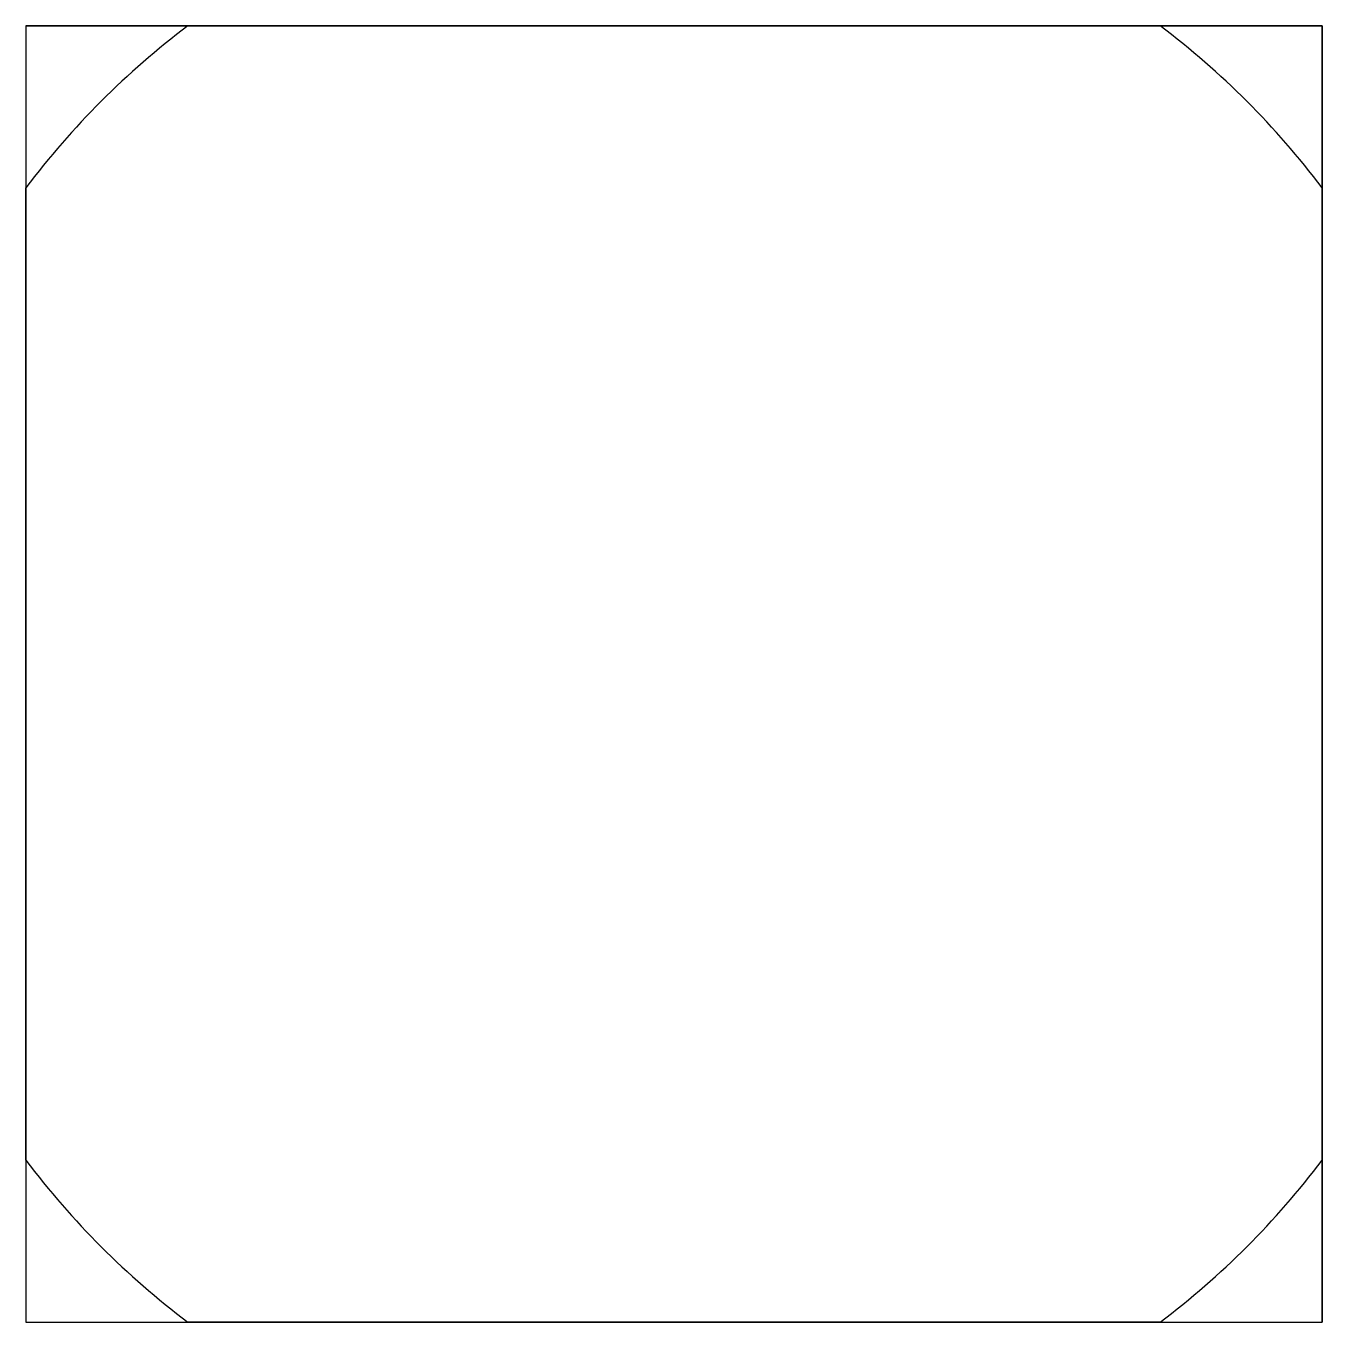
# Model space of a CAD drawing. Extents: x 0 to 16, y 0 to 16.
import ezdxf

# ---------------------------------------------------------------- set-up
doc = ezdxf.new("R2010")
doc.units = 0
doc.layers.get('0').update_dxf_attribs({"linetype": 'CONTINUOUS'})

# ---------------------------------------------------------------- blocks, each defined once
blk = doc.blocks.new('*U4')
at = {"color": 7}
for p, q in [((0, 16, 10), (16, 16, 10)), ((0, 16), (0, 16, 10)), ((0, 16, 10), (0, 0, 10)), ((0, 16), (0, 0)), ((16, 16), (0, 16)), ((2, 16, 7), (14, 16, 7)), ((14, 16, 3), (2, 16, 3)), ((2, 16, 3), (2, 16, 7)), ((14, 16, 3), (14, 16, 7)), ((16, 16), (16, 16, 10)), ((16, 16, 10), (16, 0, 10)), ((16, 0), (16, 16)), ((0, 2, 7), (0, 14, 7)), ((0, 14, 3), (0, 2, 3)), ((0, 14, 3), (0, 14, 7)), ((16, 14, 7), (16, 2, 7)), ((16, 2, 3), (16, 14, 3)), ((16, 14, 3), (16, 14, 7)), ((0, 2, 3), (0, 2, 7)), ((16, 2, 3), (16, 2, 7)), ((0, 0), (0, 0, 10)), ((0, 0, 10), (16, 0, 10)), ((0, 0), (16, 0)), ((14, 0, 7), (2, 0, 7)), ((2, 0, 3), (14, 0, 3)), ((2, 0, 3), (2, 0, 7)), ((14, 0, 3), (14, 0, 7)), ((16, 0, 10), (16, 0))]:
    blk.add_line(p, q, dxfattribs=at)
for centre, start, end in [((8, 8, 3), 126.8699, 143.1301), ((8, 8, 7), 126.8699, 143.1301), ((8, 8, 3), 36.8699, 53.1301), ((8, 8, 7), 36.8699, 53.1301), ((8, 8, 3), 216.8699, 233.1301), ((8, 8, 7), 216.8699, 233.1301), ((8, 8, 3), 306.8699, 323.1301), ((8, 8, 7), 306.8699, 323.1301)]:
    blk.add_arc(centre, 10, start, end, dxfattribs=at)

msp = doc.modelspace()

# ---------------------------------------------------------------- block references
msp.add_blockref('*U4', (0, 0))

doc.saveas('drawing.dxf')
